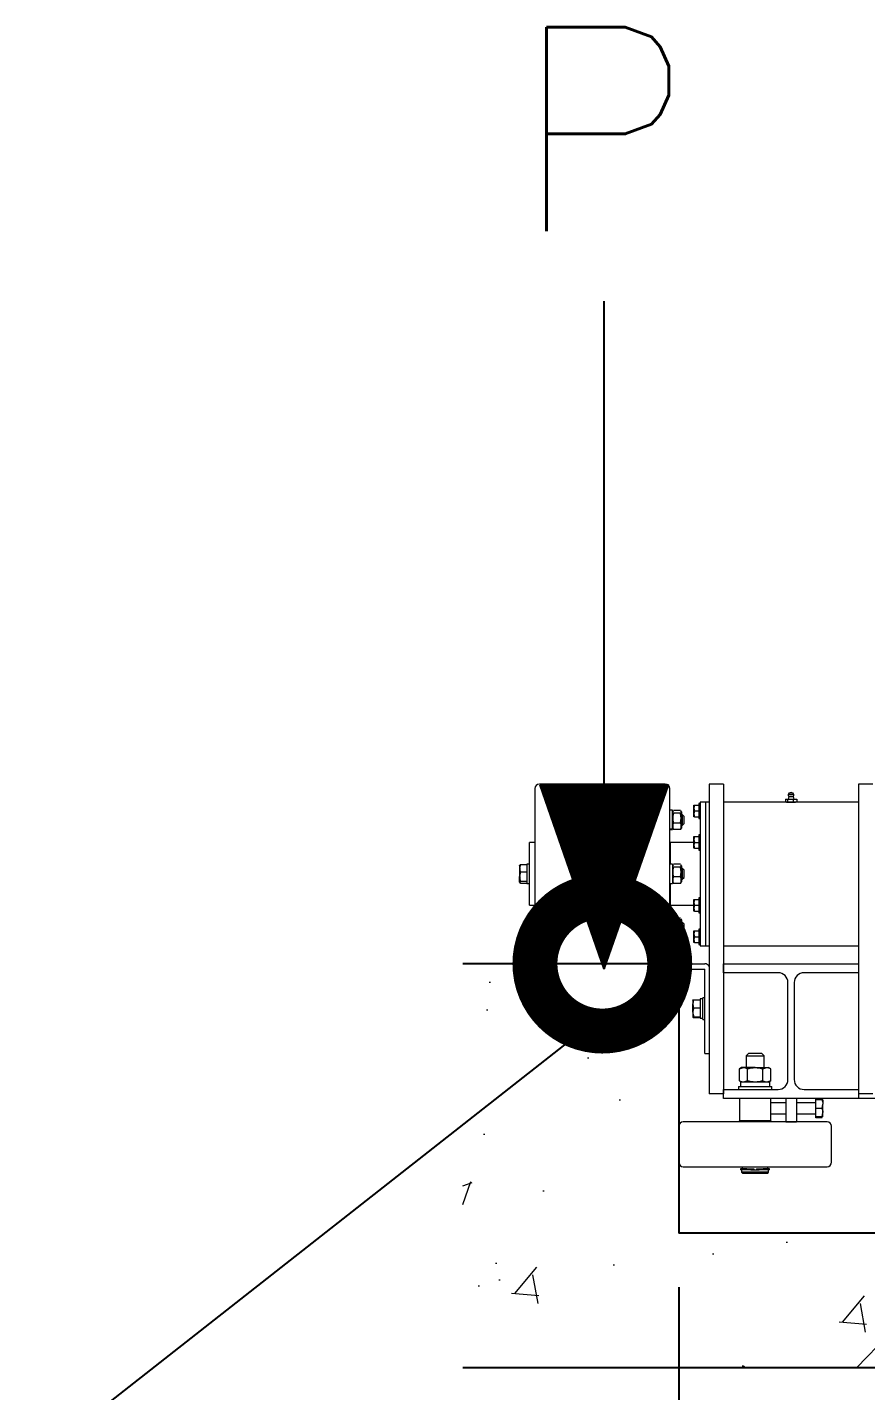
# Model space of a CAD drawing. Header units: millimetres. Extents: x -5 to 1510635, y -6 to 71285.
# Drawn here: x 1271271 to 1272204, y 6294 to 7812 of the extents above; entities that cross this region are included whole.
import ezdxf

# ---------------------------------------------------------------- set-up
doc = ezdxf.new("R2010")
doc.units = ezdxf.units.MM
doc.header["$LTSCALE"] = 1000
doc.linetypes.add('HIDDEN', pattern=[0.375, 0.25, -0.125])
for name, color, linetype in [('2', 42, 'Continuous'), ('3', 3, 'Continuous'), ('COL', 2, 'Continuous'), ('MP-2', 42, 'Continuous'), ('MP-4', 4, 'HIDDEN'), ('MP-8', 8, 'Continuous')]:
    doc.layers.add(name, color=color, linetype=linetype)
doc.styles.add('GHS', font='ROMANS', dxfattribs={"bigfont": 'GHS'})
doc.dimstyles.new('MPS2', dxfattribs={"dimscale": 100, "dimtxt": 3, "dimasz": 3, "dimexe": 1, "dimexo": 1, "dimgap": 1, "dimtad": 1, "dimzin": 12, "dimdsep": 46, "dimtxsty": 'Standard', "dimcen": 1, "dimclrd": 1, "dimclre": 1, "dimclrt": 7, "dimazin": 2, "dimtfac": 1, "dimtmove": 0, "dimatfit": 3, "dimfxl": 1, "dimarcsym": 0})
doc.dimstyles.get("Standard").update_dxf_attribs({"dimtxt": 0.18, "dimasz": 0.18, "dimexe": 0.18, "dimexo": 0.0625, "dimgap": 0.09, "dimtad": 0, "dimtih": 1, "dimtoh": 1, "dimdec": 4, "dimzin": 0, "dimdsep": 46, "dimtxsty": 'Standard', "dimcen": 0.09, "dimadec": 0, "dimazin": 0, "dimtfac": 1, "dimtdec": 4, "dimtofl": 0, "dimtmove": 0, "dimatfit": 3, "dimfxl": 1, "dimtolj": 1, "dimtzin": 0, "dimarcsym": 0})

# ---------------------------------------------------------------- blocks, each defined once
blk = doc.blocks.new('176654998')
at = {"layer": 'MP-4', "linetype": 'Continuous', "lineweight": 15}
for p, q in [((-3165.6, 94.8), (-3165.6, -95.2)), ((-3020.6, 99.8), (-3160.6, 99.8)), ((-3015.6, -95.2), (-3015.6, 94.8)), ((-2971.6, 99.8), (-2971.6, -0.2)), ((-2955.6, 99.8), (-2971.6, 99.8)), ((-2955.6, 99.8), (-2955.6, -0.2)), ((-2805.6, 99.8), (-2805.6, -0.2)), ((-2789.6, 99.8), (-2805.6, 99.8)), ((-2988.7, 73.1), (-2988.7, 76.3)), ((-2988.7, 76.3), (-2988.1, 76.3)), ((-2988.1, 76.3), (-2988.7, 73.1)), ((-2988.1, 76.3), (-2983.2, 76.3)), ((-2983.2, 78.2), (-2983.2, 61.3)), ((-2981.6, 78.2), (-2983.2, 78.2)), ((-2981.6, 79.8), (-2981.6, -80.2)), ((-2975.6, 79.8), (-2981.6, 79.8)), ((-2975.6, 79.8), (-2975.6, -80.2)), ((-2971.6, 79.8), (-2975.6, 79.8)), ((-2975.6, 79.8), (-2975.6, -80.2)), ((-2885.7, 79.8), (-2955.6, 79.8)), ((-2886.9, 83), (-2884.4, 83)), ((-2886.9, 83), (-2886.9, 80)), ((-2886.9, 80), (-2884.4, 80)), ((-2885.7, 80), (-2885.7, 79.8)), ((-2884.4, 83), (-2878.1, 83)), ((-2884.4, 83), (-2884.4, 80)), ((-2884.4, 80), (-2878.1, 80)), ((-2883.2, 85.8), (-2884, 83)), ((-2882.7, 90), (-2883.7, 88.2)), ((-2883.7, 88.2), (-2877.4, 88.2)), ((-2883.2, 85.8), (-2877.9, 85.8)), ((-2882.7, 90), (-2878.5, 90)), ((-2877.4, 88.2), (-2878.5, 90)), ((-2878.1, 83), (-2874.3, 83)), ((-2878.1, 83), (-2878.1, 80)), ((-2878.1, 80), (-2874.3, 80)), ((-2877.1, 83), (-2877.9, 85.8)), ((-2875.4, 79.8), (-2875.4, 80)), ((-2805.6, 79.8), (-2875.4, 79.8)), ((-2874.3, 83), (-2874.3, 80)), ((-3012.6, 70.6), (-3015.6, 70.6)), ((-3012.6, 49.4), (-3012.6, 70.6)), ((-3011.9, 69.9), (-3012.6, 68.8)), ((-3003.7, 70.5), (-3011.4, 70.5)), ((-3003.7, 67.2), (-3011.4, 67.2)), ((-3002.6, 68.8), (-3003.2, 69.9)), ((-3002.6, 68.8), (-3002.6, 50.8)), ((-3001.6, 65.8), (-3002.6, 65.8)), ((-3001.6, 65.8), (-3001.6, 53.8)), ((-2999.6, 63.8), (-3001.6, 65.8)), ((-2999.6, 55.8), (-2999.6, 63.8)), ((-2988.7, 66.6), (-2988.7, 73.1)), ((-2988.1, 69.8), (-2988.7, 66.6)), ((-2988.7, 63.3), (-2988.7, 66.6)), ((-2988.1, 63.3), (-2988.7, 63.3)), ((-2988.1, 69.8), (-2983.2, 69.8)), ((-2988.1, 63.3), (-2983.2, 63.3)), ((-2983.2, 61.3), (-2981.6, 61.3)), ((-3012.6, 49.4), (-3015.6, 49.4)), ((-3012.6, 49.1), (-3015.6, 49.1)), ((-3015.6, 49.1), (-3012.6, 49.1)), ((-3012.6, 50.8), (-3011.9, 49.7)), ((-3012.6, 49.4), (-3012.6, 49.1)), ((-3012.6, 49.1), (-3012.6, 49.1)), ((-3003.7, 56.4), (-3011.4, 56.4)), ((-3003.7, 49.1), (-3011.4, 49.1)), ((-3003.2, 49.7), (-3002.6, 50.8)), ((-3002.6, 53.8), (-3001.6, 53.8)), ((-3001.6, 53.8), (-2999.6, 55.8)), ((-3171.6, -35.2), (-3171.6, 34.8)), ((-3165.6, 34.8), (-3171.6, 34.8)), ((-3014.6, 34.8), (-3015.6, 33.8)), ((-3014.6, 10.2), (-3014.6, 34.8)), ((-2988.7, 34.8), (-3014.6, 34.8)), ((-2988.7, 38.1), (-2988.7, 41.3)), ((-2988.7, 41.3), (-2988.1, 41.3)), ((-2988.1, 41.3), (-2988.7, 38.1)), ((-2988.7, 31.6), (-2988.7, 38.1)), ((-2988.1, 34.8), (-2988.7, 31.6)), ((-2988.7, 28.3), (-2988.7, 31.6)), ((-2988.1, 41.3), (-2983.2, 41.3)), ((-2988.1, 34.8), (-2983.2, 34.8)), ((-2983.2, 43.2), (-2983.2, 26.3)), ((-2981.6, 43.2), (-2983.2, 43.2)), ((-2988.1, 28.3), (-2988.7, 28.3)), ((-2988.1, 28.3), (-2983.2, 28.3)), ((-2983.2, 26.3), (-2981.6, 26.3)), ((-3181.7, 10.2), (-3182.6, 6.1)), ((-3182.4, 9.5), (-3182.6, 9.3)), ((-3182.6, 9.3), (-3182.6, 6.1)), ((-3182.6, 6.1), (-3182.6, -3.2)), ((-3181.7, 2), (-3182.6, -3.2)), ((-3181.7, 10.2), (-3174.6, 10.2)), ((-3181.7, 2), (-3174.6, 2)), ((-3174.6, 10.6), (-3174.6, -10.9)), ((-3171.6, 10.6), (-3174.6, 10.6)), ((-3174.6, 10.2), (-3174.6, 2)), ((-3174.6, 2), (-3174.6, -8.4)), ((-3012.6, 10.6), (-3015.6, 10.6)), ((-3012.6, 10.6), (-3012.6, -10.9)), ((-3011.9, 9.9), (-3012.6, 8.8)), ((-3003.7, 10.5), (-3011.4, 10.5)), ((-3003.7, 7.2), (-3011.4, 7.2)), ((-3002.6, 8.8), (-3003.2, 9.9)), ((-3002.6, 8.8), (-3002.6, -9.2)), ((-3001.6, 5.8), (-3002.6, 5.8)), ((-3001.6, 5.8), (-3001.6, -6.2)), ((-2999.6, 3.8), (-3001.6, 5.8)), ((-2999.6, -4.2), (-2999.6, 3.8)), ((-3182.6, -9.5), (-3182.6, -3.2)), ((-3182.6, -9.7), (-3182.4, -9.9)), ((-3181.7, -10.6), (-3182.1, -8.8)), ((-3181.7, -8.4), (-3174.6, -8.4)), ((-3181.7, -10.6), (-3174.6, -10.6)), ((-3174.6, -8.4), (-3174.6, -10.6)), ((-3174.6, -10.9), (-3171.6, -10.9)), ((-3015.6, -10.9), (-3012.6, -10.9)), ((-3014.6, -35.2), (-3014.6, -10.9)), ((-3012.6, -9.2), (-3011.9, -10.3)), ((-3003.7, -3.6), (-3011.4, -3.6)), ((-3003.7, -10.9), (-3011.4, -10.9)), ((-3003.2, -10.3), (-3002.6, -9.2)), ((-3002.6, -6.2), (-3001.6, -6.2)), ((-3001.6, -6.2), (-2999.6, -4.2)), ((-2971.6, -0.2), (-2971.6, -245.2)), ((-2955.6, -0.2), (-2955.6, -245.2)), ((-2805.6, -0.2), (-2805.6, -245.2)), ((-2988.7, -31.9), (-2988.7, -28.7)), ((-2988.7, -28.7), (-2988.1, -28.7)), ((-2988.1, -28.7), (-2988.7, -31.9)), ((-2988.1, -28.7), (-2983.2, -28.7)), ((-2983.2, -26.8), (-2983.2, -43.7)), ((-2981.6, -26.8), (-2983.2, -26.8)), ((-3171.6, -35.2), (-3165.6, -35.2)), ((-3015.6, -34.2), (-3014.6, -35.2)), ((-3014.6, -35.2), (-2988.7, -35.2)), ((-2988.7, -38.4), (-2988.7, -31.9)), ((-2988.1, -35.2), (-2988.7, -38.4)), ((-2988.7, -41.7), (-2988.7, -38.4)), ((-2988.1, -41.7), (-2988.7, -41.7)), ((-2988.1, -35.2), (-2983.2, -35.2)), ((-2988.1, -41.7), (-2983.2, -41.7)), ((-2983.2, -43.7), (-2981.6, -43.7)), ((-3012.6, -49.4), (-3015.6, -49.4)), ((-3012.6, -49.4), (-3012.6, -70.9)), ((-3011.9, -50.1), (-3012.6, -51.2)), ((-3003.7, -49.5), (-3011.4, -49.5)), ((-3003.7, -52.8), (-3011.4, -52.8)), ((-3002.6, -51.2), (-3003.2, -50.1)), ((-3002.6, -51.2), (-3002.6, -69.2)), ((-3001.6, -54.2), (-3002.6, -54.2)), ((-3001.6, -54.2), (-3001.6, -66.2)), ((-2999.6, -56.2), (-3001.6, -54.2)), ((-2999.6, -64.2), (-2999.6, -56.2)), ((-3015.6, -70.9), (-3012.6, -70.9)), ((-3012.6, -69.2), (-3011.9, -70.3)), ((-3003.7, -63.6), (-3011.4, -63.6)), ((-3003.7, -70.9), (-3011.4, -70.9)), ((-3003.2, -70.3), (-3002.6, -69.2)), ((-3002.6, -66.2), (-3001.6, -66.2)), ((-3001.6, -66.2), (-2999.6, -64.2)), ((-2988.7, -66.9), (-2988.7, -63.7)), ((-2988.7, -63.7), (-2988.1, -63.7)), ((-2988.1, -63.7), (-2988.7, -66.9)), ((-2988.7, -73.4), (-2988.7, -66.9)), ((-2988.1, -70.2), (-2988.7, -73.4)), ((-2988.7, -76.7), (-2988.7, -73.4)), ((-2988.1, -63.7), (-2983.2, -63.7)), ((-2988.1, -70.2), (-2983.2, -70.2)), ((-2983.2, -61.8), (-2983.2, -78.7)), ((-2981.6, -61.8), (-2983.2, -61.8)), ((-2988.1, -76.7), (-2988.7, -76.7)), ((-2988.1, -76.7), (-2983.2, -76.7)), ((-2983.2, -78.7), (-2981.6, -78.7)), ((-2981.6, -80.2), (-2975.6, -80.2)), ((-2975.6, -80.2), (-2971.6, -80.2)), ((-2955.6, -80.2), (-2805.6, -80.2)), ((-3160.6, -100.2), (-3020.6, -100.2)), ((-2995.6, -100.2), (-2995.6, -106.2)), ((-2995.6, -100.2), (-2976.6, -100.2)), ((-2995.6, -106.2), (-2976.6, -106.2)), ((-2976.6, -200.2), (-2976.6, -106.2)), ((-2955.6, -100.2), (-2805.6, -100.2)), ((-2955.6, -110.2), (-2955.6, -100.2)), ((-2805.6, -100.2), (-2805.6, -110.2)), ((-2895.1, -110.2), (-2955.6, -110.2)), ((-2884.1, -229.2), (-2884.1, -121.2)), ((-2877.1, -121.2), (-2877.1, -229.2)), ((-2805.6, -110.2), (-2866.1, -110.2)), ((-2989, -140.3), (-2989.9, -144.8)), ((-2989.9, -140.7), (-2989.9, -144.8)), ((-2989.9, -154.3), (-2989.9, -144.8)), ((-2989, -140.3), (-2981.9, -140.3)), ((-2989, -149.3), (-2981.9, -149.3)), ((-2981.9, -139.4), (-2981.9, -160.9)), ((-2978.9, -139.4), (-2981.9, -139.4)), ((-2981.9, -140.3), (-2981.9, -149.3)), ((-2981.9, -149.3), (-2981.9, -159.2)), ((-2978.9, -162.2), (-2978.9, -138.2)), ((-2976.6, -138.2), (-2978.9, -138.2)), ((-2989.9, -154.3), (-2989.9, -159.7)), ((-2989, -159.2), (-2989.9, -159.7)), ((-2989, -159.2), (-2981.9, -159.2)), ((-2989, -160.1), (-2981.9, -160.1)), ((-2981.9, -159.2), (-2981.9, -160.1)), ((-2981.9, -160.9), (-2978.9, -160.9)), ((-2978.9, -162.2), (-2976.6, -162.2)), ((-2976.6, -200.2), (-2971.6, -200.2)), ((-2928.1, -200.2), (-2930.6, -202.7)), ((-2930.6, -202.7), (-2910.6, -202.7)), ((-2930.6, -202.7), (-2930.6, -215.9)), ((-2913.1, -200.2), (-2928.1, -200.2)), ((-2910.6, -202.7), (-2913.1, -200.2)), ((-2910.6, -215.9), (-2910.6, -202.7)), ((-2937.9, -217.2), (-2933.5, -215.9)), ((-2935.6, -215.9), (-2937.9, -217.2)), ((-2937.9, -230.6), (-2937.9, -217.2)), ((-2933.5, -215.9), (-2935.6, -215.9)), ((-2920.6, -215.9), (-2933.5, -215.9)), ((-2929.2, -230.6), (-2929.2, -217.2)), ((-2920.6, -215.9), (-2907.6, -215.9)), ((-2911.9, -217.2), (-2907.6, -215.9)), ((-2911.9, -230.6), (-2911.9, -217.2)), ((-2907.6, -215.9), (-2905.6, -215.9)), ((-2903.2, -217.2), (-2905.6, -215.9)), ((-2903.2, -230.6), (-2903.2, -217.2)), ((-2955.6, -250.2), (-2955.6, -240.2)), ((-2955.6, -240.2), (-2895.1, -240.2)), ((-2939.1, -237), (-2902.1, -237)), ((-2939.1, -237), (-2939.1, -240.2)), ((-2937.9, -230.6), (-2935.6, -231.9)), ((-2904.4, -231.9), (-2936.8, -231.9)), ((-2936.8, -231.9), (-2936.8, -237)), ((-2929.2, -230.6), (-2933.5, -231.9)), ((-2903.2, -230.6), (-2907.6, -231.9)), ((-2905.6, -231.9), (-2903.2, -230.6)), ((-2904.4, -237), (-2904.4, -231.9)), ((-2902.1, -240.2), (-2902.1, -237)), ((-2866.1, -240.2), (-2805.6, -240.2)), ((-2805.6, -240.2), (-2805.6, -250.2)), ((-2955.6, -245.2), (-2971.6, -245.2)), ((-2805.6, -250.2), (-2955.6, -250.2)), ((-2938.1, -250.2), (-2938.1, -276.2)), ((-2903.1, -276.2), (-2903.1, -250.2)), ((-2886.6, -255.2), (-2903.1, -255.2)), ((-2886.6, -250.2), (-2886.6, -276.2)), ((-2874.6, -250.2), (-2874.6, -276.2)), ((-2853.7, -255.2), (-2874.6, -255.2)), ((-2853.1, -251.7), (-2853.1, -250.7)), ((-2845.9, -250.7), (-2853.1, -250.7)), ((-2853.1, -261.2), (-2853.1, -251.7)), ((-2845.9, -251.7), (-2853.1, -251.7)), ((-2845.9, -251.7), (-2845.1, -251.7)), ((-2845.9, -261.2), (-2845.1, -256.4)), ((-2845.1, -251.7), (-2845.1, -256.4)), ((-2845.1, -265.9), (-2845.1, -256.4)), ((-2789.6, -245.2), (-2805.6, -245.2)), ((-2085.6, -250.2), (-2805.6, -250.2)), ((-2903.1, -267.2), (-2886.6, -267.2)), ((-2874.6, -267.2), (-2853.7, -267.2)), ((-2853.1, -270.7), (-2853.1, -261.2)), ((-2845.9, -261.2), (-2853.1, -261.2)), ((-2853.1, -271.7), (-2853.1, -270.7)), ((-2845.9, -270.7), (-2853.1, -270.7)), ((-2845.9, -271.7), (-2853.1, -271.7)), ((-2845.9, -270.7), (-2845.1, -265.9)), ((-2845.1, -270.7), (-2845.9, -270.7)), ((-2845.1, -270.7), (-2845.1, -265.9)), ((-3005.6, -281.2), (-3005.6, -321.2)), ((-2840.6, -276.2), (-3000.6, -276.2)), ((-2903.1, -275.2), (-2938.1, -275.2)), ((-2938.1, -276.2), (-2938.1, -275.2)), ((-2938.1, -275.2), (-2937.1, -276.2)), ((-2903.1, -276.2), (-2938.1, -276.2)), ((-2904.1, -276.2), (-2903.1, -275.2)), ((-2903.1, -275.2), (-2903.1, -276.2)), ((-2886.6, -276.2), (-2874.6, -276.2)), ((-2835.6, -321.2), (-2835.6, -281.2)), ((-3000.6, -326.2), (-2840.6, -326.2)), ((-2929.7, -328.7), (-2936.7, -328.7)), ((-2936.7, -328.7), (-2936.7, -329.7)), ((-2929.7, -329.7), (-2936.7, -329.7)), ((-2935.6, -329.7), (-2935.6, -332.2)), ((-2905.6, -332.2), (-2935.6, -332.2)), ((-2935.6, -332.2), (-2934.6, -333.2)), ((-2934.9, -326.2), (-2934.9, -328.7)), ((-2934.6, -333.2), (-2906.6, -333.2)), ((-2929.7, -328.7), (-2928.3, -328.7)), ((-2928.3, -329.7), (-2929.7, -329.7)), ((-2928.3, -329.7), (-2928.3, -328.7)), ((-2928.3, -328.7), (-2925.2, -328.7)), ((-2925.2, -329.7), (-2928.3, -329.7)), ((-2925.2, -328.7), (-2922.1, -328.7)), ((-2925.2, -329.7), (-2922.1, -329.7)), ((-2922.1, -328.7), (-2922.1, -329.7)), ((-2922.1, -329.7), (-2919, -329.7)), ((-2919, -328.7), (-2915.9, -328.7)), ((-2919, -328.7), (-2919, -329.7)), ((-2919, -329.7), (-2915.9, -329.7)), ((-2915.9, -328.7), (-2912.8, -328.7)), ((-2912.8, -329.7), (-2915.9, -329.7)), ((-2912.8, -328.7), (-2912.8, -329.7)), ((-2912.8, -328.7), (-2911.5, -328.7)), ((-2911.5, -329.7), (-2912.8, -329.7)), ((-2904.5, -328.7), (-2911.5, -328.7)), ((-2904.5, -329.7), (-2911.5, -329.7)), ((-2906.6, -333.2), (-2905.6, -332.2)), ((-2906.3, -328.7), (-2906.3, -326.2)), ((-2905.6, -332.2), (-2905.6, -329.7)), ((-2904.5, -329.7), (-2904.5, -328.7))]:
    blk.add_line(p, q, dxfattribs=at)
at = {"layer": 'MP-4', "linetype": 'Continuous', "lineweight": 5}
for p, q in [((-3000.5, 64.7), (-3002.6, 64.7)), ((-3000.5, 54.9), (-3002.6, 54.9)), ((-3000.5, 4.7), (-3002.6, 4.7)), ((-3000.5, -5.1), (-3002.6, -5.1)), ((-3000.5, -55.3), (-3002.6, -55.3)), ((-3000.5, -65.1), (-3002.6, -65.1))]:
    blk.add_line(p, q, dxfattribs=at)
at = {"layer": 'MP-4', "linetype": 'Continuous', "lineweight": 15}
for centre, radius, start, end in [((-3160.6, 94.8), 5, 90, 180), ((-3020.6, 94.8), 5, 0, 90), ((-2880.6, 159.6), 80, 266.4169, 273.5831), ((-2880.6, 87.6), 3.25, 169.5607, 215.6154), ((-2880.6, 88.8), 1.5, 53.1301, 126.8699), ((-2880.6, 87.6), 3.25, 324.3846, 10.4393), ((-2994.7, 61.8), 17.5, 162.1973, 197.8027), ((-3020.4, 61.8), 17.5, 342.1973, 17.8027), ((-2978.6, 73.2), 10, 180.6528, 199.6034), ((-2978.6, 66.7), 10, 180.6528, 199.6034), ((-3003.8, 52.8), 8.48, 154.2912, 205.7088), ((-3011.3, 52.8), 8.48, 334.2912, 25.7088), ((-2978.6, 38.2), 10, 180.6528, 199.6034), ((-2978.6, 31.7), 10, 180.6528, 199.6034), ((-3171.4, 6.3), 11.1, 180.8215, 202.5511), ((-2994.7, 1.8), 17.5, 162.1973, 197.8027), ((-3020.4, 1.8), 17.5, 342.1973, 17.8027), ((-3165.1, -3), 17.4, 180.5698, 197.9509), ((-3003.8, -7.2), 8.48, 154.2912, 205.7088), ((-3011.3, -7.2), 8.48, 334.2912, 25.7088), ((-2978.6, -31.8), 10, 180.6528, 199.6034), ((-2978.6, -38.3), 10, 180.6528, 199.6034), ((-2994.7, -58.2), 17.5, 162.1973, 197.8027), ((-3020.4, -58.2), 17.5, 342.1973, 17.8027), ((-3003.8, -67.2), 8.48, 154.2912, 205.7088), ((-3011.3, -67.2), 8.48, 334.2912, 25.7088), ((-2978.6, -66.8), 10, 180.6528, 199.6034), ((-2978.6, -73.3), 10, 180.6528, 199.6034), ((-3160.6, -95.2), 5, 180, 270), ((-3020.6, -95.2), 5, 270, 0), ((-2976.6, -106.2), 6, 33.5516, 90), ((-2895.1, -121.2), 11, 0, 90), ((-2866.1, -121.2), 11, 90, 180), ((-2976.6, -144.6), 13.3, 180.7077, 200.6193), ((-2973.7, -154.5), 16.1, 161.3283, 179.2603), ((-2973.9, -154.1), 15.9, 180.6136, 198.7978), ((-2933.8, -224.4), 8.47, 57.28, 88.3358), ((-2907.8, -224.4), 8.47, 57.28, 88.3358), ((-2933.3, -223.4), 8.47, 237.28, 268.3358), ((-2907.3, -223.4), 8.47, 237.28, 268.3358), ((-2895.1, -229.2), 11, 270, 0), ((-2866.1, -229.2), 11, 180, 270), ((-2853.7, -254.6), 0.6, 270, 0), ((-2855.9, -254.9), 10.8, 17.5737, 22.8339), ((-2859.7, -256.6), 14.7, 0.6528, 19.6034), ((-2853.7, -267.8), 0.6, 0, 90), ((-2859.7, -266.1), 14.7, 0.6528, 19.6034), ((-3000.6, -281.2), 5, 90, 180), ((-2840.6, -281.2), 5, 0, 90), ((-3000.6, -321.2), 5, 180, 270), ((-2840.6, -321.2), 5, 270, 0)]:
    blk.add_arc(centre, radius, start, end, dxfattribs=at)
for points, knots in [([(-3011.4, 67.2), (-3011.7, 67.4), (-3011.9, 67.7), (-3012.2, 68.3), (-3012.3, 68.6), (-3012.3, 69), (-3012.2, 69.1), (-3012.2, 69.4), (-3012.1, 69.6), (-3012, 69.7), (-3012, 69.8), (-3012, 69.8)], [0, 0, 0, 0, 0.25, 0.25, 0.5, 0.5, 0.625, 0.625, 0.75, 0.75, 0.7793775, 0.7793775, 0.7793775, 0.7793775]), ([(-3003.1, 69.8), (-3003.1, 69.8), (-3003.1, 69.7), (-3002.9, 69.4), (-3002.8, 69.1), (-3002.8, 68.7), (-3002.9, 68.6), (-3002.9, 68.3), (-3003, 68.1), (-3003.2, 67.7), (-3003.4, 67.4), (-3003.7, 67.2)], [0.219859, 0.219859, 0.219859, 0.219859, 0.25, 0.25, 0.5, 0.5, 0.625, 0.625, 0.75, 0.75, 1, 1, 1, 1]), ([(-3182.6, 9.1), (-3182.6, 9.3), (-3182.5, 9.5), (-3182.2, 9.8), (-3182, 10), (-3181.7, 10.2)], [0, 0, 0, 0, 0.5, 0.5, 1, 1, 1, 1]), ([(-3011.4, 7.2), (-3011.7, 7.4), (-3011.9, 7.7), (-3012.2, 8.3), (-3012.3, 8.6), (-3012.3, 9), (-3012.2, 9.1), (-3012.2, 9.4), (-3012.1, 9.6), (-3012, 9.7), (-3012, 9.8), (-3012, 9.8)], [0, 0, 0, 0, 0.25, 0.25, 0.5, 0.5, 0.625, 0.625, 0.75, 0.75, 0.7793775, 0.7793775, 0.7793775, 0.7793775]), ([(-3003.1, 9.8), (-3003.1, 9.8), (-3003.1, 9.7), (-3002.9, 9.4), (-3002.8, 9.1), (-3002.8, 8.7), (-3002.9, 8.6), (-3002.9, 8.3), (-3003, 8.1), (-3003.2, 7.7), (-3003.4, 7.4), (-3003.7, 7.2)], [0.219859, 0.219859, 0.219859, 0.219859, 0.25, 0.25, 0.5, 0.5, 0.625, 0.625, 0.75, 0.75, 1, 1, 1, 1]), ([(-3181.7, -8.4), (-3182, -8.6), (-3182.2, -8.8), (-3182.5, -9.1), (-3182.6, -9.3), (-3182.6, -9.5)], [0, 0, 0, 0, 0.5, 0.5, 1, 1, 1, 1]), ([(-3182.6, -9.5), (-3182.6, -9.6), (-3182.5, -9.7), (-3182.5, -9.9), (-3182.4, -10), (-3182.2, -10.2), (-3182, -10.4), (-3181.7, -10.6)], [0, 0, 0, 0, 0.25, 0.25, 0.5, 0.5, 1, 1, 1, 1]), ([(-3011.4, -52.8), (-3011.7, -52.6), (-3011.9, -52.3), (-3012.2, -51.7), (-3012.3, -51.4), (-3012.3, -51), (-3012.2, -50.9), (-3012.2, -50.6), (-3012.1, -50.4), (-3012, -50.3), (-3012, -50.2), (-3012, -50.2)], [0, 0, 0, 0, 0.25, 0.25, 0.5, 0.5, 0.625, 0.625, 0.75, 0.75, 0.7793775, 0.7793775, 0.7793775, 0.7793775]), ([(-3003.1, -50.2), (-3003.1, -50.2), (-3003.1, -50.3), (-3002.9, -50.6), (-3002.8, -50.9), (-3002.8, -51.3), (-3002.9, -51.4), (-3002.9, -51.7), (-3003, -51.9), (-3003.2, -52.3), (-3003.4, -52.6), (-3003.7, -52.8)], [0.219859, 0.219859, 0.219859, 0.219859, 0.25, 0.25, 0.5, 0.5, 0.625, 0.625, 0.75, 0.75, 1, 1, 1, 1]), ([(-2989.9, -140.7), (-2989.9, -140.7), (-2989.8, -140.7), (-2989.8, -140.6), (-2989.7, -140.5), (-2989.5, -140.4), (-2989.3, -140.4), (-2989, -140.3)], [0, 0, 0, 0, 0.25, 0.25, 0.5, 0.5, 1, 1, 1, 1]), ([(-2989.9, -159.7), (-2989.9, -159.7), (-2989.8, -159.7), (-2989.8, -159.8), (-2989.7, -159.9), (-2989.5, -160), (-2989.3, -160), (-2989, -160.1)], [0, 0, 0, 0, 0.25, 0.25, 0.5, 0.5, 1, 1, 1, 1]), ([(-2929.2, -217.2), (-2927.8, -216.8), (-2926.4, -216.5), (-2923.5, -216), (-2922, -215.9), (-2920.6, -215.9)], [0, 0, 0, 0, 0.5, 0.5, 1, 1, 1, 1]), ([(-2920.6, -215.9), (-2919.8, -215.9), (-2919.1, -215.9), (-2917.6, -216.1), (-2916.9, -216.1), (-2914.7, -216.5), (-2913.3, -216.8), (-2911.9, -217.2)], [0, 0, 0, 0, 0.25, 0.25, 0.5, 0.5, 1, 1, 1, 1]), ([(-2920.6, -231.9), (-2922, -231.9), (-2923.5, -231.8), (-2926.4, -231.3), (-2927.8, -231), (-2929.2, -230.6)], [0, 0, 0, 0, 0.5, 0.5, 1, 1, 1, 1]), ([(-2911.9, -230.6), (-2913.3, -231), (-2914.7, -231.3), (-2916.9, -231.7), (-2917.6, -231.7), (-2919.1, -231.9), (-2919.8, -231.9), (-2920.6, -231.9)], [0, 0, 0, 0, 0.5, 0.5, 0.75, 0.75, 1, 1, 1, 1])]:
    blk.add_open_spline(points, degree=3, knots=knots, dxfattribs=at)
for points in [[(-3012, 49.8), (-3011.8, 49.6), (-3011.6, 49.3), (-3011.4, 49.1)], [(-3003.7, 49.1), (-3003.5, 49.3), (-3003.3, 49.6), (-3003.1, 49.8)], [(-3012, -10.2), (-3011.8, -10.4), (-3011.6, -10.7), (-3011.4, -10.9)], [(-3003.7, -10.9), (-3003.5, -10.7), (-3003.3, -10.4), (-3003.1, -10.2)], [(-3012, -70.2), (-3011.8, -70.4), (-3011.6, -70.7), (-3011.4, -70.9)], [(-3003.7, -70.9), (-3003.5, -70.7), (-3003.3, -70.4), (-3003.1, -70.2)]]:
    blk.add_open_spline(points, degree=3, dxfattribs=at)
blk = doc.blocks.new('*D124')
at = {"layer": '2', "color": 1, "linetype": 'ByBlock', "lineweight": -2, "transparency": 16777216}
for p, q in [((1271995.6, 6409.5), (1271995.6, 5277.8)), ((1276995.6, 6409.5), (1276995.6, 5277.8)), ((1272175.6, 5337.8), (1276815.6, 5337.8))]:
    blk.add_line(p, q, dxfattribs=at)
at = {"layer": '2', "color": 1, "linetype": 'ByBlock', "transparency": 16777216}
for points in [[(1272175.6, 5367.8), (1272175.6, 5307.8), (1271995.6, 5337.8)], [(1276815.6, 5367.8), (1276815.6, 5307.8), (1276995.6, 5337.8)]]:
    blk.add_solid(points, dxfattribs=at)
at = {"layer": 'DEFPOINTS', "color": 0, "linetype": 'ByBlock', "transparency": 16777216}
for p in [(1271995.6, 6469.5), (1276995.6, 6469.5), (1276995.6, 5337.8)]:
    blk.add_point(p, dxfattribs=at)
at = {"layer": '2', "color": 7, "linetype": 'ByBlock', "transparency": 16777216, "insert": (1274495.6, 5487.8), "char_height": 180, "attachment_point": 5}
blk.add_mtext('5000{\\H126.000000;±5}', dxfattribs=at)

msp = doc.modelspace()

# ---------------------------------------------------------------- hatches: boundary and pattern name
at = {"layer": '3'}
h = msp.add_hatch(dxfattribs=at)
h.set_pattern_fill('ANSI31', color=256, style=0)
h.set_pattern_definition([(135, (1342392.59585, -1680.83233), (0.08838834765, 0.08838834765), [])])
h.paths.add_polyline_path([(1271984.096, 6968.668), (1271912.745, 6968.668), (1271841.395, 6968.668), (1271912.745, 6763.668)])
at = {"layer": 'MP-8', "lineweight": 5}
h = msp.add_hatch(dxfattribs=at)
h.set_pattern_fill('AR-CONC', color=256, scale=2, style=0)
h.set_pattern_definition([(50, (0, 0), (364.36934, -31.87817), [38.1, -419.1]), (355, (0, 0), (-70.48565, 382.11329), [30.48, -335.28]), (100.451, (30.36, -2.66), (293.885, 350.23338), [32.38, -356.18]), (46.1842, (0, 101.6), (542.15808, -84.08466), [57.15, -628.65]), (96.6356, (45.2, 94.6), (474.80847, 494.85111), [48.57, -534.27]), (351.184, (0, 101.6), (474.8092, 494.85024), [45.72, -502.92]), (21, (50.8, 76.2), (303.22976, -204.53104), [38.1, -419.1]), (326, (50.8, 76.2), (123.60406, 368.37593), [30.48, -335.28]), (71.4514, (76.07, 59.16), (426.83298, 163.84572), [32.38, -356.18]), (37.5, (0, 0), (6.177207, 169.110078), [0, -331.216, 0, -340.36, 0, -336.55]), (7.5, (0, 0), (133.639325, 200.36115), [0, -194.056, 0, -323.596, 0, -128.27]), (327.5, (-113.28, 0), (271.18119, -11.457488), [0, -127, 0, -396.24, 0, -525.78]), (317.5, (-164.08, 0), (296.258363, 50.85298), [0, -165.1, 0, -263.144, 0, -373.38])])
h.paths.add_polyline_path([(1276995.626, 6469.491), (1271995.626, 6469.491), (1271995.626, 6769.491), (1271755.594, 6769.491), (1271755.594, 6319.491), (1277256.958, 6319.491), (1277256.958, 6769.491), (1276995.626, 6769.491)])

# ---------------------------------------------------------------- linework, layer by layer
at = {"layer": '2', "const_width": 50}
msp.add_lwpolyline([(1271835.626, 6769.491, -1), (1271985.626, 6769.491, -1)], format="xyb", close=True, dxfattribs=at)
at = {"layer": '3'}
for p, q in [((1271912.745, 6968.668), (1271912.745, 7507.168)), ((1271912.745, 6763.668), (1271841.395, 6968.668)), ((1271912.745, 6763.668), (1271984.096, 6968.668))]:
    msp.add_line(p, q, dxfattribs=at)
at = {"layer": 'MP-8', "linetype": 'ByBlock'}
for p, q in [((1271995.626, 6769.491), (1271755.594, 6769.491)), ((1271995.626, 6769.491), (1271995.626, 6469.491)), ((1276995.626, 6469.491), (1271995.626, 6469.491)), ((1277256.958, 6319.491), (1271755.594, 6319.491))]:
    msp.add_line(p, q, dxfattribs=at)

# ---------------------------------------------------------------- block references
at = {"layer": 'COL', "linetype": 'ByBlock'}
msp.add_blockref('176654998', (1275001.181, 6869.691), dxfattribs=at)

# ---------------------------------------------------------------- texts
at = {"layer": '3', "style": 'GHS'}
msp.add_text('P', height=226.8, dxfattribs=at).set_placement((1271809.677, 7585.081))

# ---------------------------------------------------------------- dimensions: what is measured, and where the dimension line sits
at = {"layer": '2', "color": 253, "linetype": 'ByBlock'}
dim = msp.add_linear_dim(base=(1276995.626, 5337.763), p1=(1271995.626, 6469.491), p2=(1276995.626, 6469.491), dimstyle='MPS2', override={"dimscale": 60, "dimtol": 1, "dimtp": 5, "dimtm": 5, "dimtfac": 0.7}, dxfattribs=at)
dim.commit()
dim.dimension.update_dxf_attribs({"geometry": '*D124', "text_midpoint": (1274495.626, 5487.763)})

# ---------------------------------------------------------------- leaders
at = {"layer": 'MP-2'}
msp.add_leader([(1271891.313, 6697.02), (1271045.763, 6033.246), (1269893.573, 6033.246)], dimstyle='Standard', override={"dimgap": 1, "dimtad": 1}, dxfattribs=at)

doc.saveas('drawing.dxf')
